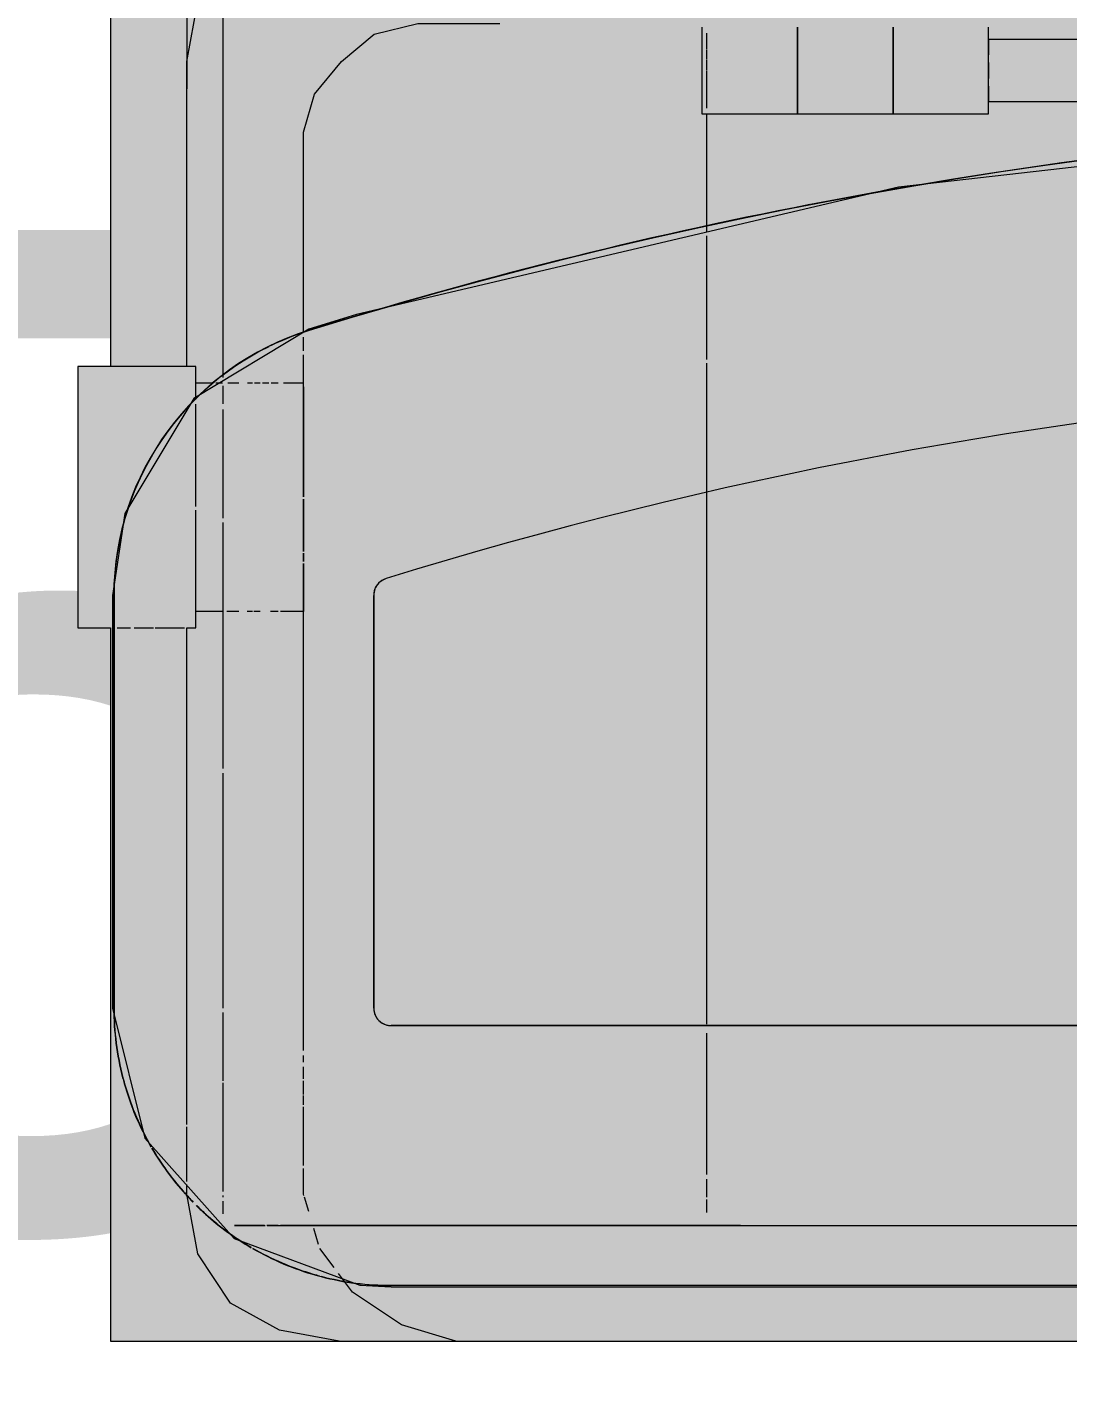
# Model space of a CAD drawing. Header units: metres. Extents: x 147 to 427, y -16 to 162.
# Drawn here: x 170.3164 to 170.4471, y 80.5957 to 80.7661 of the extents above; entities that cross this region are included whole.
import ezdxf

# ---------------------------------------------------------------- set-up
doc = ezdxf.new("R2010")
doc.units = ezdxf.units.M
doc.layers.add('1053_ARQ_BASE_MATADOURO_dwg', color=7, linetype='Continuous', lineweight=5, true_color=0x767676)
for name, color, linetype, lineweight in [('A-EQUIPAMENTOS', 7, 'Continuous', 5), ('A_lay', 7, 'Continuous', 5), ('P-PIPE-IDEN', 7, 'Continuous', 5), ('P-SANR-FIXT', 7, 'Continuous', 5)]:
    doc.layers.add(name, color=color, linetype=linetype, lineweight=lineweight)
doc.styles.add('Arial_25', font='arial.ttf', dxfattribs={"height": 0.1249999999999999})

# ---------------------------------------------------------------- blocks, each defined once
blk = doc.blocks.new('UT_Bacia com caixa acoplada - UT_Bacia com caixa acoplada-V34-BANHEIROS E VESTIÁRIO')
at = {"layer": 'P-SANR-FIXT', "color": 9, "true_color": 0xc0c0c0}
for p, q in [((0.1649999999997914, -0.01229811905159847), (-0.1650000000002094, -0.01229811905159414)), ((0.2000008217269878, -0.09910397061040464), (0.2000008217269878, -0.04729894077879272)), ((0.1861473656077294, -0.4288368561510767), (0.1861473656077315, -0.1264695194501813)), ((0.1019999999997906, -0.1595600000000911), (0.08999999999979112, -0.1595600000000911)), ((0.08999999999999939, -0.1595600000000009), (0.08999999999999939, -0.1704400000000009)), ((0.1019999999999994, -0.1704400000000009), (0.1019999999999994, -0.1595600000000009)), ((0.1139999999997922, -0.1595600000000911), (0.1019999999997906, -0.1595600000000911)), ((0.1019999999999994, -0.1595600000000009), (0.1019999999999994, -0.1704400000000009)), ((0.1259999999997894, -0.1595600000000911), (0.1139999999997922, -0.1595600000000911)), ((0.1139999999999994, -0.1595600000000009), (0.1139999999999994, -0.1704400000000009)), ((0.1139999999999994, -0.1704400000000009), (0.1139999999999994, -0.1595600000000009)), ((0.1259999999999994, -0.1704400000000009), (0.1259999999999994, -0.1595600000000009)), ((0.08999999999979112, -0.1610900000000916), (-0.09000000000020911, -0.1610900000000916)), ((-0.09000000000020911, -0.1689100000000933), (0.08999999999979112, -0.1689100000000933))]:
    blk.add_line(p, q, dxfattribs=at)
at = {"layer": 'P-SANR-FIXT', "color": 254, "true_color": 0xd3d3d3}
for p, q in [((-0.1649999999999998, -0.01245945945945865), (0.165, -0.01245945945945865)), ((0.165, -0.01249999999999924), (-0.1649999999999998, -0.01249999999999924)), ((0.165, -0.04509459459459395), (-0.1649999999999999, -0.04509459459459391)), ((0.165, -0.04509459459459381), (-0.1649999999999998, -0.04509459459459381)), ((0.1672043461841086, -0.0991039706103174), (0.1672043461841085, -0.04729894077870246)), ((0.1672043461841087, -0.0991039706103174), (0.1672043461841086, -0.04729894077870244)), ((0.1997989407787032, -0.09910397061031756), (0.1997989407787032, -0.04729894077870239)), ((0.1998394813192438, -0.04729894077870239), (0.1998394813192439, -0.09910397061031756)), ((0.1254039361195494, -0.1595600000000911), (0.1254039361195494, -0.1447886810323055)), ((0.08999999999999939, -0.1595600000000009), (0.08999999999999939, -0.1610802691492364)), ((0.1259999999999994, -0.1704400000000009), (0.1259999999999994, -0.1595600000000009)), ((0.08999999999999937, -0.1622352124855614), (0.08999999999999937, -0.1612232300192106)), ((0.08999999999999937, -0.1630450000000009), (0.08999999999999937, -0.1622755337379841)), ((0.08999999999999937, -0.1660119824663517), (0.08999999999999937, -0.16398801753365)), ((0.08999999999999937, -0.167724466262014), (0.08999999999999937, -0.1669550000000009)), ((0.08999999999999937, -0.1687767699807911), (0.08999999999999937, -0.1677647875144402)), ((0.08999999999999939, -0.1689197308507657), (0.08999999999999939, -0.1704400000000009))]:
    blk.add_line(p, q, dxfattribs=at)
at = {"layer": 'P-SANR-FIXT', "color": 254, "true_color": 0xe0e0e0}
for p, q in [((0.1791942856513724, -0.0200024252244504), (-0.1791942856517926, -0.02000242522444606)), ((0.1805895786434256, -0.0200024252244504), (0.1791942856513724, -0.0200024252244504)), ((0.1791942856513724, -0.0200024252244504), (0.1806288055401589, -0.0200024252244504)), ((0.1826626773281517, -0.0200024252244504), (0.1808258526980728, -0.0200024252244504)), ((0.1808922418688797, -0.0200024252244504), (0.1846620993286521, -0.0200024252244504)), ((0.1846620993286521, -0.0200024252244504), (0.1826626773281517, -0.0200024252244504)), ((0.1861473656077294, -0.02304840864686731), (0.1861473656077294, -0.0214876915035255)), ((0.1861473656077294, -0.02378492620402002), (0.1861473656077294, -0.02356000000009167)), ((0.1861473656077294, -0.03790953716597954), (0.1861473656077294, -0.02428338105823193)), ((0.1861473656077294, -0.04675585441888827), (0.1861473656077294, -0.03818229688219033)), ((0.1861473656077294, -0.0767965986615548), (0.1861473656077294, -0.04729894077879272)), ((0.1861473656077315, -0.1082767899953254), (0.1861473656077294, -0.07736909928400251)), ((0.1861473656077315, -0.1224557882103953), (0.1861473656077315, -0.1088133794046235)), ((0.1861473656077315, -0.1254135170797185), (0.1861473656077315, -0.1231372459820869)), ((0.1019999999999994, -0.1704400000000009), (0.1019999999999994, -0.1595600000000009)), ((0.1019999999999994, -0.1595600000000009), (0.1019999999999994, -0.1704400000000009)), ((0.1139999999999994, -0.1595600000000009), (0.1139999999999994, -0.1704400000000009)), ((0.1139999999999994, -0.1704400000000009), (0.1139999999999994, -0.1595600000000009)), ((0.08999999999999937, -0.1622352124855614), (0.08999999999999937, -0.1612232300192106)), ((0.08999999999999939, -0.1615861698237008), (0.08999999999999939, -0.1622311181832169)), ((0.1254039361195494, -0.1611103968153945), (0.1254039361195494, -0.1602888218035041)), ((0.1254039361195494, -0.1622240365116212), (0.1254039361195494, -0.1611533391104396)), ((0.08999999999999937, -0.1630450000000009), (0.08999999999999937, -0.1622755337379841)), ((0.08999999999999939, -0.1622800000000009), (0.08999999999999939, -0.1630279854517488)), ((0.1254039361195494, -0.1635268535320998), (0.1254039361195494, -0.1622800000000896)), ((0.1254039361195494, -0.164930063049876), (0.1254039361195494, -0.1635920243947376)), ((0.08999999999999939, -0.1639823944061713), (0.08999999999999939, -0.1660176055938316)), ((0.08999999999999937, -0.1660119824663517), (0.08999999999999937, -0.16398801753365)), ((0.1254039361195494, -0.1663380386552309), (0.1254039361195494, -0.1650000000000924)), ((0.08999999999999937, -0.167724466262014), (0.08999999999999937, -0.1669550000000009)), ((0.08999999999999939, -0.1669720145482504), (0.08999999999999939, -0.1677200000000009)), ((0.1254039361195494, -0.1676548291374532), (0.1254039361195494, -0.1664079756054517)), ((0.08999999999999937, -0.1687767699807911), (0.08999999999999937, -0.1677647875144402)), ((0.08999999999999939, -0.1677688818167893), (0.08999999999999939, -0.1684138301763027)), ((0.1254039361195494, -0.1687906974012811), (0.1254039361195494, -0.167720000000091)), ((0.1254039361195494, -0.16966823590164), (0.1254039361195494, -0.1688466608897496))]:
    blk.add_line(p, q, dxfattribs=at)
at = {"layer": 'P-SANR-FIXT', "color": 254, "true_color": 0xe9e9e9}
for p, q in [((0.1239104824907782, -0.0200024252244504), (0.1083004234524266, -0.02000242522444606)), ((0.1239186698404678, -0.0200024252244504), (0.1239104824907782, -0.0200024252244504)), ((0.1691056121095423, -0.0200024252244504), (0.178889582730656, -0.0200024252244504)), ((0.1254039361195473, -0.02324896832303964), (0.1254039361195473, -0.02164305001016388)), ((0.1254039361195473, -0.02582823378697353), (0.1254039361195473, -0.02356000000009167)), ((0.1254039361195473, -0.04414598076974262), (0.1254039361195473, -0.02639887620453714)), ((-0.1649999999999999, -0.04509459459459391), (0.165, -0.04509459459459395)), ((-0.1649999999999999, -0.04509459459459381), (0.165, -0.04509459459459381)), ((0.1254039361195494, -0.128258275555354), (0.1254039361195473, -0.04527374010520285)), ((0.1672043461841085, -0.04729894077870246), (0.1672043461841086, -0.0991039706103174)), ((0.1672043461841086, -0.04729894077870245), (0.1672043461841087, -0.0991039706103174)), ((0.1254039361195494, -0.1442598327737598), (0.1254039361195494, -0.1287121220509899)), ((0.08999999999999937, -0.1612232300192106), (0.08999999999999937, -0.1610900000000008)), ((0.08999999999999937, -0.1689100000000008), (0.08999999999999937, -0.1687767699807911))]:
    blk.add_line(p, q, dxfattribs=at)
at = {"layer": 'P-SANR-FIXT', "color": 7, "true_color": 0xefefef}
for p, q in [((0.08999999999999937, -0.1612232300192106), (0.08999999999999937, -0.1610900000000008)), ((0.08999999999999937, -0.1689100000000008), (0.08999999999999937, -0.1687767699807911))]:
    blk.add_line(p, q, dxfattribs=at)
at = {"layer": 'P-SANR-FIXT', "color": 9, "true_color": 0xc0c0c0, "flags": 128}
for points in [[(0.2000008217269878, -0.04729894077879272), (0.1959483002256208, -0.03095084502696565), (0.184729166861622, -0.01838843236892498), (0.1689414051645644, -0.01252074578672729), (0.1649999999997914, -0.01229811905159847)], [(0.1753658744906563, -0.1325345878290423), (0.1897803646992157, -0.1238222036973941), (0.1984565347312474, -0.1093858870340142), (0.2000008217269878, -0.09910397061040899)], [(-0.1753658744910808, -0.132534587829038), (-0.1074742201207128, -0.1492635060690768), (-0.03808391155571472, -0.1578727171758957), (0.03183745100285079, -0.1582421716127384), (0.1013148621706697, -0.1503667175912011), (0.1693795071606947, -0.1343561729093661), (0.1753658744906563, -0.1325345878290423)]]:
    blk.add_lwpolyline(points, dxfattribs=at)
at = {"layer": 'P-SANR-FIXT', "color": 254, "true_color": 0xe9e9e9, "flags": 128}
for points in [[(0.1211640322051052, -0.0200024252244504), (0.1234819798489221, -0.0200024252244504), (0.1239186698404678, -0.0200024252244504)], [(0.1213221542357102, -0.0200024252244504), (0.1505820486548196, -0.0200024252244504), (0.1691056121095423, -0.0200024252244504)]]:
    blk.add_lwpolyline(points, dxfattribs=at)
at = {"layer": 'P-SANR-FIXT', "color": 254, "true_color": 0xd3d3d3}
for centre, radius, start, end in [((0.165, -0.04729894077870246), 0.03483948131924385, 75.38266892941661, 90.00000000000038), ((0.165, -0.04729894077870246), 0.03483948131924385, 60.00000000000038, 74.22325484833605), ((0.165, -0.04729894077870246), 0.03479894077870317, 59.99999999999996, 73.66922445620146), ((0.165, -0.04729894077870246), 0.03483948131924385, 47.99701652594013, 59.69587061689271), ((0.165, -0.04729894077870246), 0.03479894077870316, 48.64201022638382, 59.61861601593055), ((0.165, -0.04729894077870246), 0.03479894077870317, 45.45557457072444, 48.29641136927223), ((0.165, -0.04729894077870246), 0.03483948131924385, 45.3722959731508, 47.62867765317601), ((0.165, -0.04729894077870246), 0.03479894077870316, 41.73914120321494, 44.40151194768127), ((0.165, -0.04729894077870246), 0.03483948131924385, 42.39967325402461, 44.33706703512842), ((0.165, -0.04729894077870246), 0.03483948131924386, 30.29245808983361, 42.00782670353668), ((0.165, -0.04729894077870246), 0.03479894077870316, 30.36674796212277, 41.37107695375924), ((0.165, -0.04729894077870246), 0.03479894077870321, 16.32726799824322, 30.00000000000007), ((0.165, -0.04729894077870246), 0.03483948131924385, 15.77394814493937, 30.00000000000048), ((0.165, -0.04729894077870246), 0.03479894077870322, 5.088887490341627e-14, 14.551446844304), ((0.165, -0.04729894077870246), 0.03483948131924385, 4.90692764803695e-13, 14.5345142293959), ((0.165, -0.04729894077870246), 0.002204346184108549, 359.9999999999989, 90.00000000000064), ((0.165, -0.04729894077870246), 0.0022043461841086, 50.96253064220187, 80.49398945270961), ((0.165, -0.04729894077870246), 0.002204346184108624, 1.78111062161957e-13, 45.00000000000004), ((0.1650000000000001, -0.0991039706103174), 0.002204346184108624, 287.2271624347434, 359.9999999999993), ((0.1650000000000001, -0.0991039706103174), 0.002204346184108461, 316.3362974608506, 0), ((0.1650000000000001, -0.0991039706103174), 0.03483948131924375, 287.2271624347441, 1.653888434361028e-13), ((0.165, -0.0991039706103174), 0.03479894077870307, 296.2249367245333, 359.9999999999994), ((1.632760593395233e-15, 0.4330317257974887), 0.5593339535390041, 261.0193892867722, 287.2271624347505), ((1.632760593395233e-15, 0.4330317257974887), 0.5593339535390042, 261.0193892867723, 287.2271624347502), ((0.1650000000000001, -0.0991039706103174), 0.002204346184108494, 287.227162434752, 316.3362974608503), ((0.165, -0.0991039706103174), 0.03479894077870308, 287.2271624347441, 295.799932246459), ((1.624300693947589e-15, 0.4330317257974887), 0.5919690886741392, 252.7728375652484, 280.9432211686155), ((1.658140291738164e-15, 0.4330317257974888), 0.5919285481335987, 252.7728375652481, 287.2271624347501), ((1.624300693947589e-15, 0.4330317257974887), 0.5919690886741391, 280.9483418631695, 287.2271624347505)]:
    blk.add_arc(centre, radius, start, end, dxfattribs=at)
at = {"layer": 'P-SANR-FIXT', "color": 254, "true_color": 0xe0e0e0}
for centre, radius, start, end in [((0.165, -0.04729894077870246), 0.03479894077870316, 75.36563983342604, 90), ((0.165, -0.04729894077870246), 0.00220434618410861, 50.9625306422023, 80.49398945271042), ((0.165, -0.04729894077870246), 0.002204346184108552, 44.99999999999996, 75.00000000000088), ((0.1650000000000001, -0.0991039706103174), 0.002204346184108624, 287.2271624347434, 359.9999999999993), ((0.1650000000000001, -0.0991039706103174), 0.002204346184108472, 330.8908649739007, 5.311526318044073e-13), ((0.1650000000000001, -0.0991039706103174), 0.002204346184108482, 287.2271624347522, 316.3362974608517)]:
    blk.add_arc(centre, radius, start, end, dxfattribs=at)
at = {"layer": 'P-SANR-FIXT', "color": 9, "true_color": 0xc0c0c0}
for radius, start, end in [(0.03483948131924385, 74.22325484833605, 75.38266892941658), (0.03479894077870317, 73.66922445620146, 74.98252509718822), (0.03479894077870319, 14.55144684430405, 16.3272679982432), (0.03483948131924382, 14.53451422939589, 15.77394814493936)]:
    blk.add_arc((0.165, -0.04729894077870246), radius, start, end, dxfattribs=at)
at = {"layer": 'P-SANR-FIXT', "color": 254, "true_color": 0xe9e9e9}
for centre, radius, start, end in [((0.165, -0.04729894077870246), 0.002204346184108559, 75.00000000000095, 90.0000000000008), ((0.165, -0.04729894077870246), 0.002204346184108571, 359.9999999999993, 45.00000000000019), ((0.165, -0.04729894077870246), 0.002204346184108657, 5.410710958864849e-13, 35.35142771857299), ((1.632760593395233e-15, 0.4330317257974887), 0.559333953539004, 261.0193892867725, 287.2271624347509), ((1.632760593395233e-15, 0.4330317257974887), 0.5593339535390041, 261.0193892867726, 287.2271624347505)]:
    blk.add_arc(centre, radius, start, end, dxfattribs=at)
at = {"layer": 'P-SANR-FIXT', "color": 7, "true_color": 0xefefef}
blk.add_arc((0.1650000000000001, -0.0991039706103174), 0.002204346184108453, 316.336297460852, 330.8908649739009, dxfattribs=at)
blk = doc.blocks.new('1053_ARQ_BASE_MATADOURO_dwg_acoplada-V21-BANHEIROS E VESTIÁRIO')
at = {"layer": 'A-EQUIPAMENTOS', "true_color": 0xe2e2e2}
h = blk.add_hatch(color=254, dxfattribs=at)
h.paths.add_polyline_path([(-0.2002302526214085, -0.005489754939252066), (0.1997697473785958, -0.005489754939256398), (0.1997697473786001, -0.4911843245076888), (0.186743870268755, -0.5395091850355069), (0.1622951856679422, -0.5831810002119272), (0.1279085090398553, -0.619547497018588), (0.08726041685327628, -0.6454474647076809), (0.04280374735374358, -0.6608450776545313), (-0.004604764458009948, -0.6654436048154448), (-0.05176955967554579, -0.6587956324672576), (-0.096059904248591, -0.6412719678432194), (-0.1350053937784836, -0.6138500370298837), (-0.16643374648305, -0.5780593665900623), (-0.1885919676291888, -0.5358962704052065), (-0.2002441271848908, -0.4897125002912027), (-0.200230252621402, -0.127846069293505), (-0.2043315815941447, -0.127846069293505), (-0.2043315815941533, -0.09503543751137762), (-0.2002302526214064, -0.09503543751137762), (-0.2002302526214064, -0.02356012491860415)])
h.paths.add_polyline_path([(0.1481872166433037, -0.06579900390454949), (0.1481882773806312, -0.06579964516378843), (0.1500000106962502, -0.06579900358304623)])
at = {"layer": 'A-EQUIPAMENTOS', "color": 254, "true_color": 0xd5d5d5}
for p, q in [((-0.172184843361974, -0.01473314974755404), (-0.1739676213228709, -0.01711018702875849)), ((-0.174122859102182, -0.01762764629312463), (-0.1747269148767497, -0.01964116554166344)), ((-0.1906604850182788, -0.02553516322070776), (-0.1906604850182745, -0.03238010347576168)), ((-0.1906604850182745, -0.03268926671417685), (-0.1906604850182745, -0.04729906400007991)), ((-0.1994120758479399, -0.09503543751137762), (-0.1977307698486334, -0.09503543751137329)), ((-0.1972763709360913, -0.09503543751137762), (-0.1948517688427611, -0.09503543751137329)), ((-0.194618600181487, -0.09503543751137329), (-0.1909670988664839, -0.09503543751137762)), ((-0.1860853047530294, -0.09708610199775652), (-0.1895236279823093, -0.09708610199775652)), ((-0.1895236279823072, -0.110277751779834), (-0.1895236279823093, -0.1231310789186611)), ((-0.1870259519310189, -0.1257954048071304), (-0.1861985635848105, -0.1257954048071348))]:
    blk.add_line(p, q, dxfattribs=at)
at = {"layer": 'A-EQUIPAMENTOS', "color": 254, "true_color": 0xe1e1e1}
for p, q in [((-0.1753641101035286, -0.02176514963092193), (-0.1758968814313903, -0.02354105405710872)), ((-0.1760182858092758, -0.02755463410915615), (-0.1760182858092758, -0.03491892933595146)), ((-0.1760182858092758, -0.03516235012855319), (-0.1760182858092779, -0.03633587748314272)), ((-0.1760182858092758, -0.03646426456442269), (-0.1760182858092758, -0.03818404790669653)), ((-0.1760182858092758, -0.03842885381666453), (-0.1760182858092779, -0.03990589602641765)), ((-0.1760182858092758, -0.04049665676494729), (-0.1760182858092758, -0.04136594840851811)), ((-0.1760182858092779, -0.04198237787589911), (-0.1760182858092758, -0.1031167519218422)), ((-0.1906604850182745, -0.04729906400007991), (-0.1906604850182767, -0.09503543751137762)), ((-0.184128344008119, -0.09708610199775652), (-0.1856601293444423, -0.0970861019977522)), ((-0.1824310642118263, -0.09708610199775652), (-0.1830838887414104, -0.09708610199775652)), ((-0.1814560680173963, -0.0970861019977522), (-0.1822541788312156, -0.0970861019977522)), ((-0.1791942694064899, -0.09708610199775652), (-0.1801460953019929, -0.09708610199775652)), ((-0.1760182858092736, -0.1044206568220551), (-0.1760182858092758, -0.1033720927441168)), ((-0.1760182858092758, -0.1033720927441125), (-0.1760182858092736, -0.1044206568220508)), ((-0.1760182858092758, -0.1111688801923225), (-0.1760182858092758, -0.1045984663792167)), ((-0.1760182858092758, -0.1045984663792124), (-0.1760182858092758, -0.1111688801923225)), ((-0.1760182858092758, -0.1122999242625798), (-0.1760182858092758, -0.1114949548431822)), ((-0.1760182858092758, -0.1114949548431779), (-0.1760182858092758, -0.1122999242625798)), ((-0.1760182858092736, -0.1252805785767155), (-0.1760182858092758, -0.112371383963415)), ((-0.1760182858092758, -0.112371383963415), (-0.1760182858092758, -0.1293056667624921)), ((-0.1855275654798691, -0.1257954048071304), (-0.1841283389164474, -0.1257954048071304)), ((-0.1830273890374801, -0.1257954048071304), (-0.1824310591201569, -0.1257954048071348)), ((-0.1821851062352703, -0.1257954048071304), (-0.1814560629257269, -0.1257954048071304)), ((-0.1811788238914625, -0.1257954048071304), (-0.180357043481387, -0.1257954048071304)), ((-0.1800637203964451, -0.1257954048071348), (-0.1791942643148206, -0.1257954048071304)), ((-0.1785312899539692, -0.1257954048071261), (-0.1760182858092758, -0.1257954048071304)), ((-0.1760182858092736, -0.1298083917435488), (-0.1760182858092758, -0.1315297843199062))]:
    blk.add_line(p, q, dxfattribs=at)
at = {"layer": 'A-EQUIPAMENTOS', "color": 253, "true_color": 0xaaaaaa}
for p, q in [((-0.1895236279823093, -0.1257954048071304), (-0.1873460757079892, -0.1257954048071304)), ((-0.1906604850184977, -0.4897107035868942), (-0.1906604850184977, -0.1626860492531819))]:
    blk.add_line(p, q, dxfattribs=at)
at = {"layer": 'A-EQUIPAMENTOS', "color": 253, "true_color": 0xaaaaaa, "flags": 128}
for points in [[(-0.2002302526214064, -0.4897107035870165), (-0.2002302526214085, -0.127846069293505), (-0.2043315815941512, -0.127846069293505), (-0.2043315815941533, -0.09503543751137762), (-0.2002302526214064, -0.09503543751137762), (-0.2002302526214085, -0.005489754939252066), (-0.1758182758470607, -0.005489754939252066), (-0.17430648134246, -0.005489754939256398), (-0.1722558168560919, -0.005489754939256398), (-0.1700770061750046, -0.005489754939252066), (-0.1626860492529384, -0.005489754939256398), (2.165734258596785e-13, -0.005489754939256398), (0.1640531589109618, -0.005489754939256398), (0.1715111766027368, -0.005489754939256398), (0.1907062347681467, -0.005489754939260729)], [(-0.171520949812026, -0.005489754939260729), (-0.1790400529287443, -0.006856864596850995), (-0.1851920463879026, -0.01027463874082016), (-0.1892933753606821, -0.01642663219997419), (-0.1906604850182767, -0.02394573531672714), (-0.1906604850182788, -0.02514866337270337)], [(-0.1568787506029969, -0.005489754939256398), (-0.1637142988909634, -0.007540419425630967), (-0.1698662923501196, -0.01164174839841476), (-0.171613554085867, -0.01397143071274317)], [(-0.1895236279823093, -0.1236834291811408), (-0.1895236279823093, -0.1278460692935353), (-0.2004605052430293, -0.1278460692935353)], [(-0.1906604850182767, -0.1278460692935353), (-0.1906604850182767, -0.1661251397060324), (-0.1892933753606821, -0.1736442428227854), (-0.1859996046264417, -0.1785848989241319)]]:
    blk.add_lwpolyline(points, dxfattribs=at)
at = {"layer": 'A-EQUIPAMENTOS', "color": 254, "true_color": 0xe1e1e1, "flags": 128}
for points in [[(-0.1759700792602346, -0.02378504681992456), (-0.1760182858092758, -0.02394573531672281), (-0.1760182858092758, -0.02714333096220506)], [(-0.1760182858092758, -0.1031167519218465), (-0.1760182858092758, -0.0970861019977522), (-0.1788895664857692, -0.0970861019977522)]]:
    blk.add_lwpolyline(points, dxfattribs=at)
at = {"layer": 'A-EQUIPAMENTOS', "color": 254, "true_color": 0xd5d5d5, "flags": 128}
blk.add_lwpolyline([(-0.1906558748872274, -0.09503543751137762), (-0.1895236279823072, -0.09503543751137762), (-0.1895236279823093, -0.1098025854047563)], dxfattribs=at)
at = {"layer": 'A-EQUIPAMENTOS', "color": 9, "true_color": 0xc3c3c3, "flags": 128}
for points in [[(-0.1760182858092736, -0.132166819458972), (-0.1760182858092736, -0.1572389269316936), (-0.1746511761516834, -0.162023810733253), (-0.1712334020077142, -0.1661251397060368), (-0.1671320730349325, -0.1695429138500059)], [(-0.1671320730349325, -0.1695429138500059), (-0.1616636344045607, -0.1709100235076005), (-0.1513450327656312, -0.1709100235075962)]]:
    blk.add_lwpolyline(points, dxfattribs=at)
blk = doc.blocks.new('1053_ARQ_BASE_MATADOURO_dwg_arq geral tgov-4039641-BANHEIROS E VESTIÁRIO')
at = {"layer": 'A_lay', "true_color": 0xaaaaaa}
h = blk.add_hatch(dxfattribs=at)
h.set_pattern_fill('FP_2', color=253, style=0, pattern_type=2)
h.set_pattern_definition([(90, (-0.43, 0), (-0.6125, 3.750480822388769e-17), []), (180, (-0.43, 0), (-7.500961644777538e-17, -0.6125), [])])
h.paths.add_polyline_path([(28.86165809004769, -2.56721354479967), (28.86122966577699, -2.56721354479967), (28.86153817293981, -2.56749997516411)])
h.paths.add_polyline_path([(30.2482296655655, -1.360337723046473), (30.26237180118934, -1.346195587888295), (30.6159251917854, -1.699748978018694), (30.60178305616156, -1.713891113176873), (30.49587755336851, -1.607985610523314)])
h.paths.add_polyline_path([(28.44822966563535, -2.590337723493509), (28.81143735733873, -2.590337723493509), (28.81230898691871, -2.58464445636208), (28.8185086128167, -2.584118906497864), (28.82272822869066, -2.583180386026429), (28.81398975905625, -2.582610914488294), (28.83495522572088, -2.57111201848449), (28.83522966530757, -2.57111201848449), (28.83475389383533, -2.56721354479967), (28.82766758750804, -2.566752702683052), (28.82784901535905, -2.531764418520888), (28.82935890737823, -2.52946950403056), (28.83033918387648, -2.529386299058109), (28.83033918387648, -2.53081953147027), (28.83475389383533, -2.529654912327612), (28.83849361832507, -2.529260466487376), (28.83519683452662, -2.529079990610639), (28.83230822877009, -2.529079990610639), (28.83244076533282, -2.527990126248663), (28.84363069707286, -2.527990126248663), (28.84845663855147, -2.451804867368801), (28.85332281400346, -2.527990126248663), (28.8641511023145, -2.52824114685007), (28.8641511023145, -2.529079990610639), (28.85934836442302, -2.529569412834371), (28.86105634874449, -2.532213544799669), (28.86153817293981, -2.529370996490786), (28.86318337958887, -2.529491669047812), (28.86458401039983, -2.531318225015958), (28.86467251455278, -2.530331478504449), (28.86745841353565, -2.530615062280771), (28.86745841353565, -2.53158807162526), (28.86745841353565, -2.532213544799669), (28.86882147598412, -2.532572692486232), (28.86882147598412, -2.56721354479967), (28.86165809004769, -2.56721354479967), (28.86156139251205, -2.57111201848449), (28.8625528999188, -2.57111201848449), (28.88315325235816, -2.583180386026429), (28.87848461745907, -2.583665235818134), (28.8784193125925, -2.583790940594822), (28.8737311023939, -2.583180386026429), (28.87380640573243, -2.583851335952614), (28.88439815724942, -2.585121194703789), (28.88518967951507, -2.590337723493509), (29.2482296655655, -2.590337723493509), (29.2482296655655, -1.340337723493507), (29.54822966561206, -1.340337723493507), (29.54822966561206, -1.360337723046473), (29.26822966558412, -1.360337723046473), (29.26822966558412, -2.590337723493509), (30.14822966558878, -2.590337723493509), (30.14822966558878, -1.340337723493507), (30.2482296655655, -1.340337723493507), (30.2482296655655, -1.360337723046473), (30.16822966560741, -1.360337723046473), (30.16822966560741, -2.590337723493509), (31.04822966561206, -2.590337723493509), (31.04822966561206, -1.360337724909118), (30.84822966554222, -1.360337724909118), (30.84822966554222, -1.340337725356151), (30.86822966556085, -1.340337725356151), (30.86822966556085, -0.9803377259522), (30.59822966554222, -0.7203377243130712), (30.59822966565863, 0.7096622604877493), (28.44822966563535, 0.7096622753889062), (28.44822966563535, -0.5203377231954851), (29.74655514128991, -0.5203377231954851), (29.74655514128991, -0.5403377227484514), (28.44822966563535, -0.5403377246110954), (28.44822966563535, -1.340337723493507), (28.64822966558878, -1.340337723493507), (28.64822966558878, -1.360337723046473), (28.44822966563535, -1.360337723046473), (28.44822966563535, -2.460529452374502)])
h.paths.add_polyline_path([(30.44759136193917, -2.584848087280922), (30.44451536529251, -2.58279742300504), (30.45135091664289, -2.584848085418278)])
h.paths.add_polyline_path([(30.77929010859244, -2.584848027676277), (30.78680921028345, -2.583480917240759), (30.78434841532745, -2.584848025813629)])
h.paths.add_polyline_path([(29.54554933460914, -2.584847997873954), (29.5424733380789, -2.582797333598072), (29.54930888942928, -2.58484799601131)])
h.paths.add_polyline_path([(29.87724808137883, -2.584847938269314), (29.88476718303401, -2.583480827840306), (29.88230638811384, -2.584847936406665)])
h.paths.add_polyline_path([(30.42303761735112, -2.580063207074932), (30.41971968789604, -2.578219912946161), (30.41893628740041, -2.573911214418962), (30.42006266599362, -2.575600781685322)])
h.paths.add_polyline_path([(30.79296120497877, -2.580063141749738), (30.79706253274364, -2.573911147192054), (30.79627913353053, -2.578219847753575), (30.79529617521494, -2.578765935836972)])
h.paths.add_polyline_path([(29.52099559013751, -2.580063117667969), (29.51767766068243, -2.578219823539193), (29.51689426018703, -2.573911125012332), (29.51953902051077, -2.577878264034065)])
h.paths.add_polyline_path([(29.89091917781465, -2.580063052268529), (29.89502050548957, -2.57391105784577), (29.8942371062005, -2.578219758346607)])
h.paths.add_polyline_path([(30.00230657213067, -2.575519589203923), (30.00230656327702, -2.575518269867105), (30.00618763736436, -2.575518785918077)])
h.paths.add_polyline_path([(30.90434859934423, -2.57551958920391), (30.90434859049058, -2.575518269867083), (30.90822966457792, -2.57551878591806)])
h.paths.add_polyline_path([(28.85650297218246, -2.532213544799669), (28.85657379138359, -2.532213544799669), (28.85647120766638, -2.529079990610639), (28.85425680585475, -2.529472695979467), (28.85598023139357, -2.532213544799669)])
h.paths.add_polyline_path([(30.78657894895898, -2.524695200845533), (30.78623717231696, -2.524695200845533), (30.78657900128842, -2.524011542436892)])
h.paths.add_polyline_path([(30.78862961265278, -2.519910316914251), (30.78908353722898, -2.514431212946787), (30.78924721835009, -2.512942873881523), (30.79036333341775, -2.516442873881527), (30.78871428244395, -2.519740977701445)])
h.paths.add_polyline_path([(29.88658758543917, -2.519910227507283), (29.88704152428249, -2.514431209606268), (29.88720523580492, -2.512942873881541), (29.88832126139325, -2.516442873881544), (29.88667225547447, -2.519740887684996)])
h.paths.add_polyline_path([(30.41870602068976, -2.495302408933572), (30.41870601533466, -2.464542441070012), (30.43221135760806, -2.465057265461519), (30.43221136252415, -2.493251742795041), (30.42200203195389, -2.494801938914047)])
h.paths.add_polyline_path([(29.51666399347615, -2.495302319526604), (29.51666398800463, -2.464542351663044), (29.53016933028014, -2.4650572655691), (29.53016933531054, -2.493251653388074), (29.51996001306411, -2.494801848243183)])
h.paths.add_polyline_path([(30.41870601533466, -2.464542441070012), (30.41756915824973, -2.464542441070012), (30.41756915103198, -2.424212707206538), (30.41870601513995, -2.463685025172722)])
h.paths.add_polyline_path([(29.51552713103612, -2.464542351663044), (29.51552712440044, -2.427651708945565), (29.51666398800463, -2.464542351663044)])
h.paths.add_polyline_path([(30.78378741824945, -2.433098848838327), (30.78242030794324, -2.428313971251623), (30.7837874176914, -2.429954502731492)])
h.paths.add_polyline_path([(30.41756915103198, -2.424212707206538), (30.41756909061478, -2.100627142573209), (30.58367297111565, -2.405073141679099), (30.43491494837433, -2.405399301581722), (30.42833098139144, -2.407012677876458), (30.42223002925239, -2.411752946598003), (30.41893625946269, -2.416693603619865)])
h.paths.add_polyline_path([(30.77900253294521, -2.424212642013961), (30.7749012033457, -2.420794868841701), (30.77648417290786, -2.421190610155395)])
h.paths.add_polyline_path([(30.79842955851947, -2.100627075880696), (30.41756909061478, -2.100627142573209), (30.42934008184708, -2.05376714263634), (30.44981277353398, -2.014339805767838), (30.48046184225518, -1.979505125818539), (30.51858262361768, -1.953054674613346), (30.56241502488994, -1.936480346774968), (30.6079992948502, -1.930922831335963), (30.65405675880409, -1.936538020983914), (30.69741597383371, -1.953054643297821), (30.73553676445971, -1.979505081152349), (30.76618584538071, -2.014339750367719), (30.78756765724981, -2.055517881236428), (30.79573767303184, -2.089447745171745)])
h.paths.add_polyline_path([(30.79842961573802, -2.424212639193179), (30.79706250492038, -2.416693536564643), (30.79203454853548, -2.409923792997445), (30.78680918063056, -2.406440215185218), (30.77638536019762, -2.405073108666893), (30.58367297111565, -2.405073141679099), (30.79842955851947, -2.100627075880696), (30.79842961278592, -2.407517779916967)])
h.paths.add_polyline_path([(29.51552712381837, -2.424212617799571), (29.51571386876221, -2.100969442399114), (29.68163094378562, -2.405073052272135), (29.53287289831711, -2.405399216328143), (29.52628895443489, -2.407012588287278), (29.5201880020388, -2.411752857016373), (29.51689423213267, -2.416693514212897)])
h.paths.add_polyline_path([(29.87696050561518, -2.424212552606993), (29.87285917601568, -2.420794779434733), (29.87444214569424, -2.421190520748427)])
h.paths.add_polyline_path([(29.89638753118944, -2.100626986473732), (29.51552706328475, -2.100627053166241), (29.52638894875626, -2.055517854717913), (29.54777074620395, -2.01433971636087), (29.57841981492514, -1.979505036411575), (29.61654059628765, -1.953054585206378), (29.65989980553283, -1.936537947707201), (29.70595726752016, -1.930922741928995), (29.75201473147406, -1.936537931576946), (29.79537394650369, -1.953054553890857), (29.83349473712968, -1.979504991745381), (29.86414381805067, -2.014339660960751), (29.88552562991978, -2.055517791829465), (29.89369566723023, -2.089447745171745)])
h.paths.add_polyline_path([(29.89638758854127, -2.424212550519243), (29.89502047759035, -2.416693447157675), (29.88999252132189, -2.409923703656415), (29.88476715341696, -2.40644012577825), (29.87434333298403, -2.40507301925993), (29.68163094378562, -2.405073052272135), (29.89638753118944, -2.100626986473732), (29.89638758558231, -2.407517779916967)])
h.paths.add_polyline_path([(30.58969695052976, -2.32921483288348), (30.62561822575805, -2.329214826367314), (30.66194792795159, -2.319375180460287), (30.69324770406942, -2.301494435001893), (30.71801093979276, -2.27797728971775), (30.73698633857728, -2.247702345868998), (30.74784651808887, -2.213462098863433), (30.74752742962087, -2.094816030906604), (30.73493915911207, -2.06027734953657), (30.71529455341231, -2.031302455198717), (30.69050863486311, -2.008670457061636), (30.65737958480121, -1.991465066871479), (30.62480134461059, -1.983383277495961), (30.58932593187689, -1.983569736789599), (30.55390516128363, -1.993065998136673), (30.52372324467544, -2.009699940330753), (30.49726750440058, -2.034791372808406), (30.47803125243415, -2.065698772480494), (30.46746859359932, -2.097209360046874), (30.4674686162036, -2.213462149724299), (30.47881792016721, -2.248482762544358), (30.49844838936314, -2.279126730576162), (30.52348744410155, -2.302839217420713), (30.55544323887973, -2.320368699633563), (30.58939857113137, -2.329137775426342)])
h.paths.add_polyline_path([(29.68765492325552, -2.329214743549654), (29.72357619848865, -2.329214737033492), (29.75990568924137, -2.319375208134628), (29.79120558244459, -2.301494435001893), (29.81596891257917, -2.277977200239274), (29.83494431127793, -2.247702256476844), (29.84580449075885, -2.213462009456465), (29.84548542300569, -2.094816001203307), (29.83289713189847, -2.060277260242108), (29.81325262408689, -2.031302455198734), (29.78846660759369, -2.008670367603345), (29.75533755758763, -1.991464977412222), (29.72275931734098, -1.983383188016359), (29.68698736437846, -1.983646528821706), (29.65186313407005, -1.993065908630943), (29.62168121746186, -2.009699850817071), (29.59522541957561, -2.034791372808423), (29.57598922522056, -2.065698682978744), (29.56542656638725, -2.097209270640218), (29.56542658898999, -2.213462060317331), (29.5767759489504, -2.248482762544358), (29.59640636214956, -2.279126641251818), (29.6214454168266, -2.302839128065004), (29.65340121166614, -2.320368610308543), (29.68735654391778, -2.329137686108122)])
h.paths.add_polyline_path([(30.59074992519905, -2.32344952860969), (30.55674209072578, -2.314558211548431), (30.52710958853673, -2.298302549595697), (30.50193889528505, -2.274729981716723), (30.48283833032479, -2.243906620715845), (30.47267730394397, -2.212873516604235), (30.47267728322181, -2.097797991633311), (30.48381721614394, -2.065625729343797), (30.50323441100274, -2.03643607271421), (30.52750308787255, -2.014068642824193), (30.55910058903713, -1.997363271331742), (30.59038235557691, -1.989314122993642), (30.62442818053013, -1.989128732621455), (30.65769842215474, -1.997363271331742), (30.68757330392922, -2.013197009460309), (30.71315269322926, -2.03643607271421), (30.73181805793267, -2.064275285686633), (30.74330769630634, -2.096324322745138), (30.74324599837355, -2.213061967272683), (30.73257696256978, -2.245646637971157), (30.71404614839312, -2.274729943854919), (30.68887546355699, -2.298302520719988), (30.65864080954062, -2.314888522398786), (30.6252351358723, -2.323449522453976), (30.59552052681367, -2.323449527758128)])
h.paths.add_polyline_path([(29.6887078979196, -2.323449439128542), (29.65470020050189, -2.314558197255888), (29.62506756126285, -2.298302460133975), (29.59989686800311, -2.274729892273367), (29.58079630311121, -2.243906531562965), (29.57063527661396, -2.212873427197267), (29.57063525600312, -2.097797902250093), (29.5817751889206, -2.065625639956645), (29.60119228678591, -2.03643607271421), (29.62546106064458, -2.014068553427508), (29.65705821436402, -1.997363271331759), (29.68834032835017, -1.989314033588372), (29.72238615330556, -1.989128643213192), (29.75565656363072, -1.997363271331759), (29.78553127671018, -2.013196920049543), (29.81111072595972, -2.03643607271421), (29.83050283815423, -2.066302542804921), (29.84126566909273, -2.09632423333817), (29.84120397115996, -2.213061877873824), (29.83050283815423, -2.245696923666694), (29.81200412111729, -2.274729854428573), (29.78683343626933, -2.298302431271234), (29.75659878225052, -2.314888432931732), (29.72319310858619, -2.323449432975587), (29.69347867125912, -2.323449438277326)])
h.paths.add_polyline_path([(30.60857138324098, -2.25447631502638), (30.62310321917524, -2.252825657057206), (30.63689462355122, -2.247957793800116), (30.64924289218044, -2.240120754230726), (30.64648892951683, -2.202238913625408), (30.64463153221383, -2.192954525360437), (30.64053744800048, -2.184417062935926), (30.63446061876637, -2.177156075630092), (30.62677796921989, -2.171621937382629), (30.61796602755174, -2.168157911656244), (30.60857136803869, -2.166978859990815), (30.59917670893084, -2.16815791488489), (30.58901483686958, -2.172594357307189), (30.58268212080859, -2.177156084527409), (30.57660529406986, -2.184417073921656), (30.57251121279056, -2.192954537753176), (30.57065381867831, -2.202238926656479), (30.56789986859095, -2.240120770409632), (30.58173542739668, -2.248482762544358), (30.59403954665009, -2.252825662837893), (30.60822966457796, -2.25443749965329)])
h.paths.add_polyline_path([(29.70652935592385, -2.254476225580069), (29.72106119185742, -2.252825567629408), (29.73485259624226, -2.247957704405766), (29.74720086489629, -2.240120664880644), (29.74444690230322, -2.202238824218445), (29.74258950499999, -2.192954435952807), (29.7384954207861, -2.184416973527771), (29.73241859155121, -2.177155986221686), (29.72473594200381, -2.171621847974314), (29.71592400033472, -2.168157822248405), (29.70652934082086, -2.166978770583847), (29.69713468171245, -2.168157825479144), (29.68697280965599, -2.172594267899663), (29.68064009359034, -2.177155995124751), (29.67456326685243, -2.184416984520605), (29.6704691855745, -2.19295444835355), (29.66861179146408, -2.202238837257932), (29.66585784126092, -2.240120681002673), (29.67969365346553, -2.248482762544358), (29.69199751933597, -2.252825573389763), (29.70618763736437, -2.254437410218687)])
h.paths.add_polyline_path([(28.82396559685022, -1.784601790830426), (28.80982346122638, -1.770459655672243), (29.23408752994165, -1.346195587888295), (29.2482296655655, -1.360337723046473), (28.89897823685425, -1.709589150991065)])
h.paths.add_polyline_path([(29.72396559687351, -1.784601790830426), (29.70982346124967, -1.770459655672243), (30.13408752996494, -1.346195587888295), (30.14822966558878, -1.360337723046473), (29.89622469502815, -1.612342693053915)])
at = {"extrusion": (0, 0, -1), "zscale": -1, "rotation": 179.9999898619997}
blk.add_blockref('1053_ARQ_BASE_MATADOURO_dwg_acoplada-V21-BANHEIROS E VESTIÁRIO', (-30.60822966555132, -2.590337812900741), dxfattribs=at)
blk = doc.blocks.new('1053_ARQ_BASE_MATADOURO_dwg-3625622-BANHEIROS E VESTIÁRIO')
blk.add_blockref('1053_ARQ_BASE_MATADOURO_dwg_arq geral tgov-4039641-BANHEIROS E VESTIÁRIO', (130.2097949645677, 83.1860339743535))

msp = doc.modelspace()

# ---------------------------------------------------------------- block references
at = {"layer": '1053_ARQ_BASE_MATADOURO_dwg', "color": 253, "true_color": 0xaaaaaa}
msp.add_blockref('1053_ARQ_BASE_MATADOURO_dwg-3625622-BANHEIROS E VESTIÁRIO', (9.709115587533281, 0), dxfattribs=at)
at = {"layer": 'P-SANR-FIXT', "color": 254, "true_color": 0xe0e0e0, "rotation": 180}
msp.add_blockref('UT_Bacia com caixa acoplada - UT_Bacia com caixa acoplada-V34-BANHEIROS E VESTIÁRIO', (170.5271402166788, 80.59569625085973), dxfattribs=at)

# ---------------------------------------------------------------- texts
at = {"layer": 'P-PIPE-IDEN', "insert": (170.0657274263619, 80.74065636455987), "char_height": 0.1249999999999999, "width": 0.3607593749999998, "attachment_point": 1, "style": 'Arial_25'}
msp.add_mtext('ø25', dxfattribs=at)

doc.saveas('drawing.dxf')
